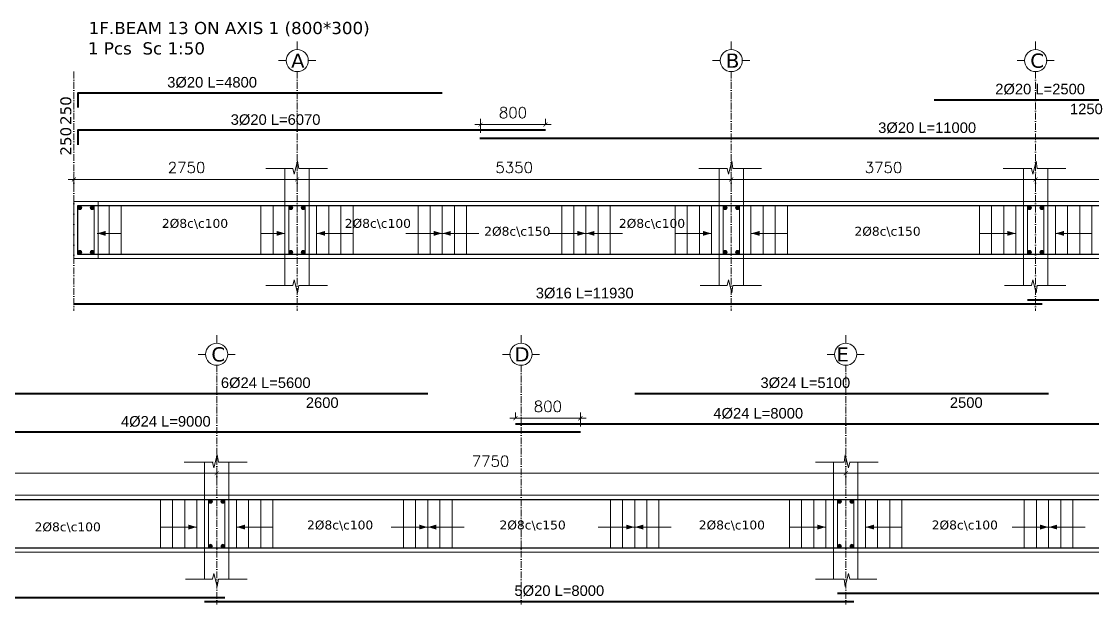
# Model space of a CAD drawing. Header units: inches. Extents: x -17020 to 43805, y -10194 to 123061.
# Drawn here: x 16658 to 17978, y 112812 to 113533 of the extents above; entities that cross this region are included whole.
import ezdxf

# ---------------------------------------------------------------- set-up
doc = ezdxf.new("R2010")
doc.units = ezdxf.units.IN
doc.header["$LTSCALE"] = 0.7
doc.header["$MEASUREMENT"] = 0
doc.linetypes.add('ACAD_ISO10W100', pattern=[18, 12, -3, 0, -3])
doc.layers.get('0').update_dxf_attribs({"lineweight": 13})
doc.layers.get('Defpoints').update_dxf_attribs({"lineweight": 5})
for name, color, linetype, lineweight in [('axis', 254, 'ACAD_ISO10W100', 9), ('BEAM FRAME', 5, 'Continuous', 18), ('COLUMN', 4, 'Continuous', 20), ('elevline', 30, 'Continuous', 20), ('FRAME 070', 5, 'Continuous', 60), ('hatch', 9, 'Continuous', 9), ('renforcment', 141, 'Continuous', 40), ('tex', 3, 'Continuous', 25), ('TEXT', 3, 'Continuous', 25), ('top rein. extension', 50, 'Continuous', 20), ('top renforcment', 7, 'Continuous', 40)]:
    doc.layers.add(name, color=color, linetype=linetype, lineweight=lineweight)
doc.styles.add('100', font='romans.shx', dxfattribs={"height": 13.5})
doc.styles.add('romanc', font='verdana.ttf', dxfattribs={"height": 250})
doc.styles.get("Standard").update_dxf_attribs({"font": 'arial.ttf', "height": 13})
doc.dimstyles.new('100', dxfattribs={"dimtxt": 13.5, "dimasz": 5, "dimexe": 7, "dimexo": 7, "dimgap": 8, "dimtad": 1, "dimdec": 0, "dimlfac": 10, "dimzin": 4, "dimdsep": 46, "dimtxsty": '100', "dimblk": 'ARCHTICK', "dimcen": 0.09, "dimdle": 7, "dimclrd": 1, "dimclre": 8, "dimclrt": 2, "dimadec": 0, "dimazin": 1, "dimtfac": 1, "dimtdec": 0, "dimtix": 1, "dimtofl": 0, "dimtmove": 0, "dimatfit": 3, "dimldrblk": 'ARCHTICK', "dimfxl": 0.18, "dimtolj": 1, "dimtzin": 0, "dimlwd": -1, "dimlwe": -1, "dimarcsym": 0})
doc.dimstyles.get("Standard").update_dxf_attribs({"dimtxt": 13, "dimasz": 5, "dimexe": 0.18, "dimexo": 0.0625, "dimgap": 6, "dimtad": 1, "dimdec": 0, "dimlfac": 10, "dimzin": 0, "dimdsep": 46, "dimtxsty": 'Standard', "dimblk": 'ARCHTICK', "dimcen": 0.09, "dimse1": 1, "dimse2": 1, "dimclrd": 1, "dimclre": 7, "dimclrt": 3, "dimadec": 0, "dimazin": 0, "dimtfac": 1, "dimtdec": 0, "dimtix": 1, "dimtofl": 0, "dimtmove": 0, "dimatfit": 3, "dimldrblk": 'ARCHTICK', "dimfxl": 1, "dimtolj": 1, "dimtzin": 0, "dimarcsym": 0})

# ---------------------------------------------------------------- blocks, each defined once
blk = doc.blocks.new('*D616')
at = {"layer": 'Defpoints', "color": 0, "transparency": 16777216}
for p in [(17222.8, 113389, -167.8), (18322.8, 113389, -0.5), (18322.8, 113389)]:
    blk.add_point(p, dxfattribs=at)
at = {"layer": 'TEXT', "color": 3, "transparency": 16777216, "insert": (17774.1, 113402), "char_height": 13, "attachment_point": 5}
blk.add_mtext('\\A1;3%%C20 L=11000', dxfattribs=at)
blk = doc.blocks.new('_ArchTick')
at = {"color": 0, "linetype": 'ByBlock', "lineweight": 0, "const_width": 0.15}
blk.add_lwpolyline([(-0.5, -0.5), (0.5, 0.5)], dxfattribs=at)
blk = doc.blocks.new('*D617')
at = {"color": 8, "transparency": 16777216}
for p, q in [((16997.8, 113332.5), (16997.8, 113345.5)), ((17532.8, 113332.1), (17532.8, 113345.5))]:
    blk.add_line(p, q, dxfattribs=at)
at = {"color": 1, "transparency": 16777216}
blk.add_line((17539.8, 113338.5), (16990.8, 113338.5), dxfattribs=at)
at = {"layer": 'Defpoints', "color": 0, "transparency": 16777216}
for p in [(16997.8, 113338.5), (16997.8, 113325.5), (17532.8, 113325.1)]:
    blk.add_point(p, dxfattribs=at)
at = {"color": 1, "transparency": 16777216, "xscale": 5, "yscale": 5, "zscale": 5, "rotation": 180}
blk.add_blockref('_ArchTick', (16997.8, 113338.5), dxfattribs=at)
at = {"color": 1, "transparency": 16777216, "xscale": 5, "yscale": 5, "zscale": 5}
blk.add_blockref('_ArchTick', (17532.8, 113338.5), dxfattribs=at)
at = {"color": 2, "transparency": 16777216, "insert": (17265.3, 113353.2), "char_height": 13.5, "attachment_point": 5, "style": '100'}
blk.add_mtext('\\A1;5350', dxfattribs=at)
blk = doc.blocks.new('*D618')
at = {"layer": 'Defpoints', "color": 0, "transparency": 16777216}
for p in [(16696.8, 113399, -218.5), (17303.8, 113399, -157.8), (17303.8, 113399)]:
    blk.add_point(p, dxfattribs=at)
at = {"layer": 'TEXT', "color": 3, "transparency": 16777216, "insert": (16971.3, 113412), "char_height": 13, "attachment_point": 5}
blk.add_mtext('\\A1;3%%C20 L=6070', dxfattribs=at)
blk = doc.blocks.new('*D697')
at = {"color": 8, "transparency": 16777216}
for p, q in [((17223.8, 113396), (17223.8, 113413)), ((17303.8, 113406), (17303.8, 113413))]:
    blk.add_line(p, q, dxfattribs=at)
at = {"color": 1, "transparency": 16777216}
blk.add_line((17216.8, 113406), (17310.8, 113406), dxfattribs=at)
at = {"layer": 'Defpoints', "color": 0, "transparency": 16777216}
for p in [(17303.8, 113406), (17303.8, 113399), (17223.8, 113389)]:
    blk.add_point(p, dxfattribs=at)
at = {"color": 1, "transparency": 16777216, "xscale": 5, "yscale": 5, "zscale": 5, "rotation": 180}
blk.add_blockref('_ArchTick', (17223.8, 113406), dxfattribs=at)
at = {"color": 1, "transparency": 16777216, "xscale": 5, "yscale": 5, "zscale": 5}
blk.add_blockref('_ArchTick', (17303.8, 113406), dxfattribs=at)
at = {"color": 2, "transparency": 16777216, "insert": (17263.8, 113420.8), "char_height": 13.5, "attachment_point": 5, "style": '100'}
blk.add_mtext('\\A1;800', dxfattribs=at)
blk = doc.blocks.new('*D619')
at = {"color": 8, "transparency": 16777216}
for p, q in [((17907.8, 113331.9), (17907.8, 113345.5)), ((18282.8, 113329.6), (18282.8, 113345.5))]:
    blk.add_line(p, q, dxfattribs=at)
at = {"color": 1, "transparency": 16777216}
blk.add_line((17900.8, 113338.5), (18289.8, 113338.5), dxfattribs=at)
at = {"layer": 'Defpoints', "color": 0, "transparency": 16777216}
for p in [(18282.8, 113338.5), (17907.8, 113324.9), (18282.8, 113322.6)]:
    blk.add_point(p, dxfattribs=at)
at = {"color": 1, "transparency": 16777216, "xscale": 5, "yscale": 5, "zscale": 5, "rotation": 180}
blk.add_blockref('_ArchTick', (17907.8, 113338.5), dxfattribs=at)
at = {"color": 1, "transparency": 16777216, "xscale": 5, "yscale": 5, "zscale": 5}
blk.add_blockref('_ArchTick', (18282.8, 113338.5), dxfattribs=at)
at = {"color": 2, "transparency": 16777216, "insert": (18095.3, 113353.2), "char_height": 13.5, "attachment_point": 5, "style": '100'}
blk.add_mtext('\\A1;3750', dxfattribs=at)
blk = doc.blocks.new('*D621')
at = {"layer": 'Defpoints', "color": 0, "transparency": 16777216}
for p in [(17897.8, 113190.3, -37100.9), (17897.8, 113190.3), (18292.8, 113190.3, -13652.7)]:
    blk.add_point(p, dxfattribs=at)
at = {"layer": 'TEXT', "color": 3, "transparency": 16777216, "insert": (18090.5, 113203.3), "char_height": 13, "attachment_point": 5}
blk.add_mtext('\\A1;3%%C16 L=3950', dxfattribs=at)
blk = doc.blocks.new('*D622')
at = {"color": 8, "transparency": 16777216}
for p, q in [((16722.8, 113332.1), (16722.8, 113345.5)), ((16997.8, 113332.4), (16997.8, 113345.5))]:
    blk.add_line(p, q, dxfattribs=at)
at = {"color": 1, "transparency": 16777216}
blk.add_line((16715.8, 113338.5), (17004.8, 113338.5), dxfattribs=at)
at = {"layer": 'Defpoints', "color": 0, "transparency": 16777216}
for p in [(16997.8, 113338.5), (16722.8, 113325.1), (16997.8, 113325.4)]:
    blk.add_point(p, dxfattribs=at)
at = {"color": 1, "transparency": 16777216, "xscale": 5, "yscale": 5, "zscale": 5, "rotation": 180}
blk.add_blockref('_ArchTick', (16722.8, 113338.5), dxfattribs=at)
at = {"color": 1, "transparency": 16777216, "xscale": 5, "yscale": 5, "zscale": 5}
blk.add_blockref('_ArchTick', (16997.8, 113338.5), dxfattribs=at)
at = {"color": 2, "transparency": 16777216, "insert": (16861.6, 113353.2), "char_height": 13.5, "attachment_point": 5, "style": '100'}
blk.add_mtext('\\A1;2750', dxfattribs=at)
blk = doc.blocks.new('*D623')
at = {"layer": 'Defpoints', "color": 0, "transparency": 16777216}
for p in [(16722.8, 113185.2, -37100.9), (16722.8, 113185.2), (17915.8, 113185.2, -13652.7)]:
    blk.add_point(p, dxfattribs=at)
at = {"layer": 'TEXT', "color": 3, "transparency": 16777216, "insert": (17352.2, 113198.2), "char_height": 13, "attachment_point": 5}
blk.add_mtext('\\A1;3%%C16 L=11930', dxfattribs=at)
blk = doc.blocks.new('*D624')
at = {"color": 8, "transparency": 16777216}
for p, q in [((17532.8, 113332.1), (17532.8, 113345.5)), ((17907.8, 113330.9), (17907.8, 113345.5))]:
    blk.add_line(p, q, dxfattribs=at)
at = {"color": 1, "transparency": 16777216}
blk.add_line((17525.8, 113338.5), (17914.8, 113338.5), dxfattribs=at)
at = {"layer": 'Defpoints', "color": 0, "transparency": 16777216}
for p in [(17907.8, 113338.5), (17532.8, 113325.1), (17907.8, 113323.9)]:
    blk.add_point(p, dxfattribs=at)
at = {"color": 1, "transparency": 16777216, "xscale": 5, "yscale": 5, "zscale": 5, "rotation": 180}
blk.add_blockref('_ArchTick', (17532.8, 113338.5), dxfattribs=at)
at = {"color": 1, "transparency": 16777216, "xscale": 5, "yscale": 5, "zscale": 5}
blk.add_blockref('_ArchTick', (17907.8, 113338.5), dxfattribs=at)
at = {"color": 2, "transparency": 16777216, "insert": (17720.3, 113353.2), "char_height": 13.5, "attachment_point": 5, "style": '100'}
blk.add_mtext('\\A1;3750', dxfattribs=at)
blk = doc.blocks.new('*D634')
at = {"layer": 'Defpoints', "color": 0, "transparency": 16777216}
for p in [(16696.8, 113445, -218.5), (17176.8, 113445, -157.8), (17176.8, 113445)]:
    blk.add_point(p, dxfattribs=at)
at = {"layer": 'TEXT', "color": 3, "transparency": 16777216, "insert": (16893.1, 113458), "char_height": 13, "attachment_point": 5}
blk.add_mtext('\\A1;3%%C20 L=4800', dxfattribs=at)
blk = doc.blocks.new('*D635')
at = {"layer": 'Defpoints', "color": 0, "transparency": 16777216}
for p in [(17782.8, 113436.6, -203.1), (17782.8, 113436.6), (18032.8, 113436.6, -189.9)]:
    blk.add_point(p, dxfattribs=at)
at = {"layer": 'TEXT', "color": 3, "transparency": 16777216, "insert": (17913.3, 113449.6), "char_height": 13, "attachment_point": 5}
blk.add_mtext('\\A1;2%%C20 L=2500', dxfattribs=at)
blk = doc.blocks.new('*D636')
at = {"layer": 'Defpoints', "color": 0, "transparency": 16777216}
for p in [(17907.8, 113435), (18032.8, 113435), (18032.8, 113412.6)]:
    blk.add_point(p, dxfattribs=at)
at = {"layer": 'TEXT', "color": 3, "transparency": 16777216, "insert": (17970.3, 113425.3), "char_height": 13, "attachment_point": 5}
blk.add_mtext('\\A1;1250', dxfattribs=at)
blk = doc.blocks.new('*D654')
at = {"layer": 'Defpoints', "color": 0, "transparency": 16777216}
for p in [(16446.8, 113027.1, -167.8), (17346.8, 113027.1, -221.1), (17346.8, 113027.1)]:
    blk.add_point(p, dxfattribs=at)
at = {"layer": 'TEXT', "color": 3, "transparency": 16777216, "insert": (16836.1, 113040.1), "char_height": 13, "attachment_point": 5}
blk.add_mtext('\\A1;4%%C24 L=9000', dxfattribs=at)
blk = doc.blocks.new('*D655')
at = {"color": 1, "transparency": 16777216}
blk.add_line((16905.8, 112976.5), (15981.8, 112976.5), dxfattribs=at)
at = {"color": 8, "transparency": 16777216}
for p, q in [((15988.8, 112970.5), (15988.8, 112983.5)), ((16898.8, 112969.9), (16898.8, 112983.5))]:
    blk.add_line(p, q, dxfattribs=at)
at = {"layer": 'Defpoints', "color": 0, "transparency": 16777216}
for p in [(15988.8, 112976.5), (15988.8, 112963.5), (16898.8, 112962.9)]:
    blk.add_point(p, dxfattribs=at)
at = {"color": 1, "transparency": 16777216, "xscale": 5, "yscale": 5, "zscale": 5, "rotation": 180}
blk.add_blockref('_ArchTick', (15988.8, 112976.5), dxfattribs=at)
at = {"color": 1, "transparency": 16777216, "xscale": 5, "yscale": 5, "zscale": 5}
blk.add_blockref('_ArchTick', (16898.8, 112976.5), dxfattribs=at)
at = {"color": 2, "transparency": 16777216, "insert": (16443.8, 112991.3), "char_height": 13.5, "attachment_point": 5, "style": '100'}
blk.add_mtext('\\A1;9100', dxfattribs=at)
blk = doc.blocks.new('*D657')
at = {"color": 1, "transparency": 16777216}
blk.add_line((16891.8, 112976.5), (17680.8, 112976.5), dxfattribs=at)
at = {"color": 8, "transparency": 16777216}
for p, q in [((16898.8, 112969.9), (16898.8, 112983.5)), ((17673.8, 112966.8), (17673.8, 112983.5))]:
    blk.add_line(p, q, dxfattribs=at)
at = {"layer": 'Defpoints', "color": 0, "transparency": 16777216}
for p in [(17673.8, 112976.5), (16898.8, 112962.9), (17673.8, 112959.8)]:
    blk.add_point(p, dxfattribs=at)
at = {"color": 1, "transparency": 16777216, "xscale": 5, "yscale": 5, "zscale": 5, "rotation": 180}
blk.add_blockref('_ArchTick', (16898.8, 112976.5), dxfattribs=at)
at = {"color": 1, "transparency": 16777216, "xscale": 5, "yscale": 5, "zscale": 5}
blk.add_blockref('_ArchTick', (17673.8, 112976.5), dxfattribs=at)
at = {"color": 2, "transparency": 16777216, "insert": (17236.1, 112991.3), "char_height": 13.5, "attachment_point": 5, "style": '100'}
blk.add_mtext('\\A1;7750', dxfattribs=at)
blk = doc.blocks.new('*D658')
at = {"layer": 'Defpoints', "color": 0, "transparency": 16777216}
for p in [(16883.8, 112818.5, -37100.9), (16883.8, 112818.5), (17683.8, 112818.5, -13870.6)]:
    blk.add_point(p, dxfattribs=at)
at = {"layer": 'TEXT', "color": 3, "transparency": 16777216, "insert": (17320.9, 112831.5), "char_height": 13, "attachment_point": 5}
blk.add_mtext('\\A1;5%%C20 L=8000', dxfattribs=at)
blk = doc.blocks.new('*D660')
at = {"layer": 'Defpoints', "color": 0, "transparency": 16777216}
for p in [(15778.8, 112823.2, -37100.9), (15778.8, 112823.2), (16908.8, 112823.2, -13652.7)]:
    blk.add_point(p, dxfattribs=at)
at = {"layer": 'TEXT', "color": 3, "transparency": 16777216, "insert": (16410.2, 112836.2), "char_height": 13, "attachment_point": 5}
blk.add_mtext('\\A1;8%%C20 L=11300', dxfattribs=at)
blk = doc.blocks.new('*D661')
at = {"layer": 'Defpoints', "color": 0, "transparency": 16777216}
for p in [(17266.8, 113037.1, -19.2), (17266.8, 113037.1), (18066.8, 113037.1, -167.8)]:
    blk.add_point(p, dxfattribs=at)
at = {"layer": 'TEXT', "color": 3, "transparency": 16777216, "insert": (17566, 113050.1), "char_height": 13, "attachment_point": 5}
blk.add_mtext('\\A1;4%%C24 L=8000', dxfattribs=at)
blk = doc.blocks.new('*D664')
at = {"color": 1, "transparency": 16777216}
blk.add_line((18430.8, 112976.5), (17666.8, 112976.5), dxfattribs=at)
at = {"color": 8, "transparency": 16777216}
for p, q in [((17673.8, 112967.6), (17673.8, 112983.5)), ((18423.8, 112972.2), (18423.8, 112983.5))]:
    blk.add_line(p, q, dxfattribs=at)
at = {"layer": 'Defpoints', "color": 0, "transparency": 16777216}
for p in [(17673.8, 112976.5), (17673.8, 112960.6), (18423.8, 112965.2)]:
    blk.add_point(p, dxfattribs=at)
at = {"color": 1, "transparency": 16777216, "xscale": 5, "yscale": 5, "zscale": 5, "rotation": 180}
blk.add_blockref('_ArchTick', (17673.8, 112976.5), dxfattribs=at)
at = {"color": 1, "transparency": 16777216, "xscale": 5, "yscale": 5, "zscale": 5}
blk.add_blockref('_ArchTick', (18423.8, 112976.5), dxfattribs=at)
at = {"color": 2, "transparency": 16777216, "insert": (18048.8, 112991.3), "char_height": 13.5, "attachment_point": 5, "style": '100'}
blk.add_mtext('\\A1;7500', dxfattribs=at)
blk = doc.blocks.new('*D665')
at = {"layer": 'Defpoints', "color": 0, "transparency": 16777216}
for p in [(17663.8, 112828.3, -13652.7), (18708.8, 112828.3, -37100.9), (18708.8, 112828.3)]:
    blk.add_point(p, dxfattribs=at)
at = {"layer": 'TEXT', "color": 3, "transparency": 16777216, "insert": (18124.3, 112841.3), "char_height": 13, "attachment_point": 5}
blk.add_mtext('\\A1;6%%C20 L=10450', dxfattribs=at)
blk = doc.blocks.new('*D667')
at = {"layer": 'Defpoints', "color": 0, "transparency": 16777216}
for p in [(16598.8, 113074.7, -203.1), (16598.8, 113074.7), (17158.8, 113074.7, -189.9)]:
    blk.add_point(p, dxfattribs=at)
at = {"layer": 'TEXT', "color": 3, "transparency": 16777216, "insert": (16959.2, 113087.7), "char_height": 13, "attachment_point": 5}
blk.add_mtext('\\A1;6%%C24 L=5600', dxfattribs=at)
blk = doc.blocks.new('*D668')
at = {"layer": 'Defpoints', "color": 0, "transparency": 16777216}
for p in [(16898.8, 113073.1), (17158.8, 113073.1), (17158.8, 113050.7)]:
    blk.add_point(p, dxfattribs=at)
at = {"layer": 'TEXT', "color": 3, "transparency": 16777216, "insert": (17028.8, 113063.3), "char_height": 13, "attachment_point": 5}
blk.add_mtext('\\A1;2600', dxfattribs=at)
blk = doc.blocks.new('*D670')
at = {"layer": 'Defpoints', "color": 0, "transparency": 16777216}
for p in [(17413.8, 113074.7, -203.1), (17413.8, 113074.7), (17923.8, 113074.7, -189.9)]:
    blk.add_point(p, dxfattribs=at)
at = {"layer": 'TEXT', "color": 3, "transparency": 16777216, "insert": (17624, 113087.7), "char_height": 13, "attachment_point": 5}
blk.add_mtext('\\A1;3%%C24 L=5100', dxfattribs=at)
blk = doc.blocks.new('*D671')
at = {"layer": 'Defpoints', "color": 0, "transparency": 16777216}
for p in [(17673.8, 113073.1), (17923.8, 113073.1), (17923.8, 113050.7)]:
    blk.add_point(p, dxfattribs=at)
at = {"layer": 'TEXT', "color": 3, "transparency": 16777216, "insert": (17822.3, 113063.4), "char_height": 13, "attachment_point": 5}
blk.add_mtext('\\A1;2500', dxfattribs=at)
blk = doc.blocks.new('*D672')
at = {"color": 1, "transparency": 16777216}
blk.add_line((17353.8, 113044.1), (17259.8, 113044.1), dxfattribs=at)
at = {"color": 8, "transparency": 16777216}
for p, q in [((17266.8, 113044.1), (17266.8, 113051.1)), ((17346.8, 113034.1), (17346.8, 113051.1))]:
    blk.add_line(p, q, dxfattribs=at)
at = {"layer": 'Defpoints', "color": 0, "transparency": 16777216}
for p in [(17266.8, 113044.1), (17266.8, 113037.1), (17346.8, 113027.1)]:
    blk.add_point(p, dxfattribs=at)
at = {"color": 1, "transparency": 16777216, "xscale": 5, "yscale": 5, "zscale": 5, "rotation": 180}
blk.add_blockref('_ArchTick', (17266.8, 113044.1), dxfattribs=at)
at = {"color": 1, "transparency": 16777216, "xscale": 5, "yscale": 5, "zscale": 5}
blk.add_blockref('_ArchTick', (17346.8, 113044.1), dxfattribs=at)
at = {"color": 2, "transparency": 16777216, "insert": (17306.8, 113058.8), "char_height": 13.5, "attachment_point": 5, "style": '100'}
blk.add_mtext('\\A1;800', dxfattribs=at)

msp = doc.modelspace()

# ---------------------------------------------------------------- hatches: boundary and pattern name
at = {"layer": 'elevline'}
for points in [[(16732.52, 113303.79, 1), (16727.76, 113303.79, 1)], [(16743.01, 113303.79, -1), (16747.76, 113303.79, -1)], [(16992.52, 113303.79, 1), (16987.76, 113303.79, 1)], [(17003, 113303.79, -1), (17007.76, 113303.79, -1)], [(17527.52, 113303.79, 1), (17522.76, 113303.79, 1)], [(17538, 113303.79, -1), (17542.76, 113303.79, -1)], [(17902.52, 113303.79, 1), (17897.76, 113303.79, 1)], [(17913, 113303.79, -1), (17917.76, 113303.79, -1)], [(16732.52, 113248.54, -1), (16727.76, 113248.54, -1)], [(16743.01, 113248.54, 1), (16747.76, 113248.54, 1)], [(16992.52, 113248.54, -1), (16987.76, 113248.54, -1)], [(17003, 113248.54, 1), (17007.76, 113248.54, 1)], [(17527.52, 113248.54, -1), (17522.76, 113248.54, -1)], [(17538, 113248.54, 1), (17542.76, 113248.54, 1)], [(17902.52, 113248.54, -1), (17897.76, 113248.54, -1)], [(17913, 113248.54, 1), (17917.76, 113248.54, 1)], [(16893.52, 112941.85, 1), (16888.76, 112941.85, 1)], [(16904, 112941.85, -1), (16908.76, 112941.85, -1)], [(17668.52, 112941.85, 1), (17663.76, 112941.85, 1)], [(17679, 112941.85, -1), (17683.76, 112941.85, -1)], [(16893.52, 112886.6, -1), (16888.76, 112886.6, -1)], [(16904, 112886.6, 1), (16908.76, 112886.6, 1)], [(17668.52, 112886.6, -1), (17663.76, 112886.6, -1)], [(17679, 112886.6, 1), (17683.76, 112886.6, 1)]]:
    msp.add_hatch(color=256, dxfattribs=at).paths.add_polyline_path(points)

# ---------------------------------------------------------------- linework, layer by layer
at = {"layer": 'axis'}
for p, q in [((16722.76, 113471.36), (16722.76, 113176.43)), ((16997.76, 113471.36), (16997.76, 113176.43)), ((17532.76, 113471.36), (17532.76, 113176.43)), ((17907.76, 113471.36), (17907.76, 113176.43)), ((16898.76, 113109.42), (16898.76, 112814.49)), ((17273.76, 113109.42), (17273.76, 112814.49)), ((17273.76, 113109.42), (17273.76, 112814.49)), ((17673.76, 113109.42), (17673.76, 112814.49)), ((17673.76, 113109.42), (17673.76, 112814.49))]:
    msp.add_line(p, q, dxfattribs=at)
at = {"layer": 'BEAM FRAME', "elevation": 217.91}
for points in [[(18297.76, 113241.17), (16722.76, 113241.17), (16722.76, 113311.17), (18297.76, 113311.17)], [(18713.76, 112879.22), (15778.76, 112879.22), (15778.76, 112949.22), (18713.76, 112949.22)]]:
    msp.add_lwpolyline(points, close=True, dxfattribs=at)
at = {"layer": 'COLUMN', "lineweight": 20}
for p, q in [((16982.76, 113352.09, 217.91), (16982.76, 113311.17, 217.91)), ((17012.76, 113352.09, 217.91), (17012.76, 113311.17, 217.91)), ((17517.76, 113352.09, 217.91), (17517.76, 113311.17, 217.91)), ((17547.76, 113352.09, 217.91), (17547.76, 113311.17, 217.91)), ((17892.76, 113352.09, 217.91), (17892.76, 113311.17, 217.91)), ((17922.76, 113352.09, 217.91), (17922.76, 113311.17, 217.91)), ((16982.76, 113207.74, 217.91), (16982.76, 113241.17, 217.91)), ((17012.76, 113207.74, 217.91), (17012.76, 113241.17, 217.91)), ((17517.76, 113207.74, 217.91), (17517.76, 113241.17, 217.91)), ((17547.76, 113207.74, 217.91), (17547.76, 113241.17, 217.91)), ((17892.76, 113207.74, 217.91), (17892.76, 113241.17, 217.91)), ((17922.76, 113207.74, 217.91), (17922.76, 113241.17, 217.91)), ((16883.76, 112990.15, 217.91), (16883.76, 112949.22, 217.91)), ((16913.76, 112990.15, 217.91), (16913.76, 112949.22, 217.91)), ((17658.76, 112990.15, 217.91), (17658.76, 112949.22, 217.91)), ((17688.76, 112990.15, 217.91), (17688.76, 112949.22, 217.91)), ((16883.76, 112845.8, 217.91), (16883.76, 112879.22, 217.91)), ((16913.76, 112845.8, 217.91), (16913.76, 112879.22, 217.91)), ((17658.76, 112845.8, 217.91), (17658.76, 112879.22, 217.91)), ((17688.76, 112845.8, 217.91), (17688.76, 112879.22, 217.91))]:
    msp.add_line(p, q, dxfattribs=at)
at = {"layer": 'elevline'}
for p, q in [((16747.8, 113246.17), (16747.8, 113306.17)), ((16766.26, 113246.17), (16766.26, 113306.17)), ((16781.26, 113246.17), (16781.26, 113306.17)), ((16953.27, 113246.17), (16953.27, 113306.17)), ((16968.27, 113246.17), (16968.27, 113306.17)), ((17007.8, 113246.17), (17007.8, 113306.17)), ((17021.87, 113246.17), (17021.87, 113306.17)), ((17036.83, 113246.17), (17036.83, 113306.17)), ((17051.83, 113246.17), (17051.83, 113306.17)), ((17066.83, 113246.17), (17066.83, 113306.17)), ((17146.8, 113246.17), (17146.8, 113306.17)), ((17161.8, 113246.17), (17161.8, 113306.17)), ((17176.76, 113246.17), (17176.76, 113306.17)), ((17191.72, 113246.17), (17191.72, 113306.17)), ((17206.72, 113246.17), (17206.72, 113306.17)), ((17323.8, 113246.17), (17323.8, 113306.17)), ((17338.8, 113246.17), (17338.8, 113306.17)), ((17353.76, 113246.17), (17353.76, 113306.17)), ((17368.72, 113246.17), (17368.72, 113306.17)), ((17383.72, 113246.17), (17383.72, 113306.17)), ((17463.49, 113246.17), (17463.49, 113306.17)), ((17478.49, 113246.17), (17478.49, 113306.17)), ((17493.49, 113246.17), (17493.49, 113306.17)), ((17508.45, 113246.17), (17508.45, 113306.17)), ((17557.07, 113246.17), (17557.07, 113306.17)), ((17572.03, 113246.17), (17572.03, 113306.17)), ((17587.03, 113246.17), (17587.03, 113306.17)), ((17602.03, 113246.17), (17602.03, 113306.17)), ((17838.49, 113246.17), (17838.49, 113306.17)), ((17853.49, 113246.17), (17853.49, 113306.17)), ((17868.49, 113246.17), (17868.49, 113306.17)), ((17883.45, 113246.17), (17883.45, 113306.17)), ((17932.07, 113246.17), (17932.07, 113306.17)), ((17947.03, 113246.17), (17947.03, 113306.17)), ((17962.03, 113246.17), (17962.03, 113306.17)), ((17977.03, 113246.17), (17977.03, 113306.17)), ((16829.49, 112884.22), (16829.49, 112944.22)), ((16844.49, 112884.22), (16844.49, 112944.22)), ((16859.49, 112884.22), (16859.49, 112944.22)), ((16874.45, 112884.22), (16874.45, 112944.22)), ((16923.07, 112884.22), (16923.07, 112944.22)), ((16938.03, 112884.22), (16938.03, 112944.22)), ((16953.03, 112884.22), (16953.03, 112944.22)), ((16968.03, 112884.22), (16968.03, 112944.22)), ((17128.8, 112884.22), (17128.8, 112944.22)), ((17143.8, 112884.22), (17143.8, 112944.22)), ((17158.76, 112884.22), (17158.76, 112944.22)), ((17173.72, 112884.22), (17173.72, 112944.22)), ((17188.72, 112884.22), (17188.72, 112944.22)), ((17383.8, 112884.22), (17383.8, 112944.22)), ((17398.8, 112884.22), (17398.8, 112944.22)), ((17413.76, 112884.22), (17413.76, 112944.22)), ((17428.72, 112884.22), (17428.72, 112944.22)), ((17443.72, 112884.22), (17443.72, 112944.22)), ((17604.49, 112884.22), (17604.49, 112944.22)), ((17619.49, 112884.22), (17619.49, 112944.22)), ((17634.49, 112884.22), (17634.49, 112944.22)), ((17649.45, 112884.22), (17649.45, 112944.22)), ((17698.07, 112884.22), (17698.07, 112944.22)), ((17713.03, 112884.22), (17713.03, 112944.22)), ((17728.03, 112884.22), (17728.03, 112944.22)), ((17743.03, 112884.22), (17743.03, 112944.22)), ((17893.8, 112884.22), (17893.8, 112944.22)), ((17908.8, 112884.22), (17908.8, 112944.22)), ((17923.76, 112884.22), (17923.76, 112944.22)), ((17938.72, 112884.22), (17938.72, 112944.22)), ((17953.72, 112884.22), (17953.72, 112944.22))]:
    msp.add_line(p, q, dxfattribs=at)
for centre in [(16730.14, 113303.79), (16745.39, 113303.79), (16990.14, 113303.79), (17005.38, 113303.79), (17525.14, 113303.79), (17540.38, 113303.79), (17900.14, 113303.79), (17915.38, 113303.79), (16730.14, 113248.54), (16745.39, 113248.54), (16990.14, 113248.54), (17005.38, 113248.54), (17525.14, 113248.54), (17540.38, 113248.54), (17900.14, 113248.54), (17915.38, 113248.54), (16891.14, 112941.85), (16906.38, 112941.85), (17666.14, 112941.85), (17681.38, 112941.85), (16891.14, 112886.6), (16906.38, 112886.6), (17666.14, 112886.6), (17681.38, 112886.6)]:
    msp.add_circle(centre, 2.38, dxfattribs=at)
at = {"layer": 'FRAME 070', "lineweight": 20}
for p, q in [((16998.44, 113361.09, 217.91), (16994.26, 113345.02, 217.91)), ((16999.8, 113352.09, 217.91), (16998.44, 113361.09, 217.91)), ((17533.44, 113361.09, 217.91), (17529.26, 113345.02, 217.91)), ((17534.8, 113352.09, 217.91), (17533.44, 113361.09, 217.91)), ((17908.44, 113361.09, 217.91), (17904.26, 113345.02, 217.91)), ((17909.8, 113352.09, 217.91), (17908.44, 113361.09, 217.91)), ((16992.75, 113352.09, 217.91), (16959.37, 113352.09, 217.91)), ((16994.26, 113345.02, 217.91), (16992.75, 113352.09, 217.91)), ((17035.15, 113352.09, 217.91), (16999.8, 113352.09, 217.91)), ((17528.23, 113352.09, 217.91), (17492.88, 113352.09, 217.91)), ((17529.26, 113345.02, 217.91), (17527.75, 113352.09, 217.91)), ((17570.15, 113352.09, 217.91), (17534.8, 113352.09, 217.91)), ((17903.23, 113352.09, 217.91), (17867.88, 113352.09, 217.91)), ((17904.26, 113345.02, 217.91), (17902.75, 113352.09, 217.91)), ((17945.15, 113352.09, 217.91), (17909.8, 113352.09, 217.91)), ((16994.26, 113214.81, 217.91), (16992.75, 113207.74, 217.91)), ((16998.44, 113198.74, 217.91), (16994.26, 113214.81, 217.91)), ((17529.26, 113214.81, 217.91), (17527.75, 113207.74, 217.91)), ((17533.44, 113198.74, 217.91), (17529.26, 113214.81, 217.91)), ((17904.26, 113214.81, 217.91), (17902.75, 113207.74, 217.91)), ((17908.44, 113198.74, 217.91), (17904.26, 113214.81, 217.91)), ((16992.75, 113207.74, 217.91), (16959.37, 113207.74, 217.91)), ((16999.8, 113207.74, 217.91), (16998.44, 113198.74, 217.91)), ((17035.15, 113207.74, 217.91), (16999.8, 113207.74, 217.91)), ((17527.75, 113207.74, 217.91), (17494.37, 113207.74, 217.91)), ((17534.8, 113207.74, 217.91), (17533.44, 113198.74, 217.91)), ((17570.15, 113207.74, 217.91), (17534.8, 113207.74, 217.91)), ((17902.75, 113207.74, 217.91), (17869.37, 113207.74, 217.91)), ((17909.8, 113207.74, 217.91), (17908.44, 113198.74, 217.91)), ((17945.15, 113207.74, 217.91), (17909.8, 113207.74, 217.91)), ((16899.44, 112999.15, 217.91), (16895.26, 112983.08, 217.91)), ((16900.8, 112990.15, 217.91), (16899.44, 112999.15, 217.91)), ((17671.73, 112990.15, 217.91), (17673.08, 112999.15, 217.91)), ((17673.08, 112999.15, 217.91), (17677.26, 112983.08, 217.91)), ((16894.23, 112990.15, 217.91), (16858.88, 112990.15, 217.91)), ((16895.26, 112983.08, 217.91), (16893.75, 112990.15, 217.91)), ((16936.15, 112990.15, 217.91), (16900.8, 112990.15, 217.91)), ((17636.37, 112990.15, 217.91), (17671.73, 112990.15, 217.91)), ((17677.26, 112983.08, 217.91), (17678.77, 112990.15, 217.91)), ((17678.29, 112990.15, 217.91), (17713.65, 112990.15, 217.91)), ((16893.75, 112845.8, 217.91), (16860.37, 112845.8, 217.91)), ((16895.26, 112852.87, 217.91), (16893.75, 112845.8, 217.91)), ((16899.44, 112836.8, 217.91), (16895.26, 112852.87, 217.91)), ((16900.8, 112845.8, 217.91), (16899.44, 112836.8, 217.91)), ((16936.15, 112845.8, 217.91), (16900.8, 112845.8, 217.91)), ((17636.37, 112845.8, 217.91), (17671.73, 112845.8, 217.91)), ((17671.73, 112845.8, 217.91), (17673.08, 112836.8, 217.91)), ((17673.08, 112836.8, 217.91), (17677.26, 112852.87, 217.91)), ((17677.26, 112852.87, 217.91), (17678.77, 112845.8, 217.91)), ((17678.77, 112845.8, 217.91), (17712.16, 112845.8, 217.91))]:
    msp.add_line(p, q, dxfattribs=at)
at = {"layer": 'FRAME 070', "lineweight": 15}
for points in [[(16752.76, 113241.17), (16722.76, 113241.17), (16722.76, 113311.17), (16752.76, 113311.17)], [(17012.76, 113241.17), (16982.76, 113241.17), (16982.76, 113311.17), (17012.76, 113311.17)], [(17547.76, 113241.17), (17517.76, 113241.17), (17517.76, 113311.17), (17547.76, 113311.17)], [(17922.76, 113241.17), (17892.76, 113241.17), (17892.76, 113311.17), (17922.76, 113311.17)], [(16913.76, 112879.22), (16883.76, 112879.22), (16883.76, 112949.22), (16913.76, 112949.22)], [(17658.76, 112879.22), (17688.76, 112879.22), (17688.76, 112949.22), (17658.76, 112949.22)]]:
    msp.add_lwpolyline(points, close=True, dxfattribs=at)
at = {"layer": 'hatch'}
for p, q in [((16997.96, 113508.33), (16997.96, 113498.6)), ((17532.76, 113508.33), (17532.76, 113498.6)), ((17907.76, 113508.33), (17907.76, 113498.6)), ((16975.04, 113484.85), (16984.77, 113484.85)), ((17020.88, 113484.85), (17011.15, 113484.85)), ((17509.84, 113484.85), (17519.57, 113484.85)), ((17555.68, 113484.85), (17545.95, 113484.85)), ((17884.84, 113484.85), (17894.57, 113484.85)), ((17930.68, 113484.85), (17920.95, 113484.85)), ((16898.76, 113146.39), (16898.76, 113136.66)), ((17273.76, 113146.39), (17273.76, 113136.66)), ((17673.76, 113146.39), (17673.76, 113136.66)), ((16875.84, 113122.91), (16885.57, 113122.91)), ((16921.68, 113122.91), (16911.95, 113122.91)), ((17250.84, 113122.91), (17260.57, 113122.91)), ((17296.68, 113122.91), (17286.95, 113122.91)), ((17650.84, 113122.91), (17660.57, 113122.91)), ((17696.68, 113122.91), (17686.95, 113122.91))]:
    msp.add_line(p, q, dxfattribs=at)
for centre in [(16997.96, 113484.98), (17532.76, 113484.98), (17907.76, 113484.98), (16898.76, 113123.04), (17273.76, 113123.04), (17673.76, 113123.04)]:
    msp.add_circle(centre, 13.62, dxfattribs=at)
at = {"layer": 'renforcment', "lineweight": -2, "elevation": 217.91}
for points in [[(18292.76, 113246.17), (16727.76, 113246.17), (16727.76, 113306.17), (18292.76, 113306.17)], [(18708.76, 112884.22), (15783.76, 112884.22), (15783.76, 112944.22), (18708.76, 112944.22)]]:
    msp.add_lwpolyline(points, close=True, dxfattribs=at)
at = {"layer": 'top rein. extension'}
for p, q in [((16751.3, 113272), (16781.26, 113272)), ((16983.23, 113272), (16953.27, 113272)), ((17021.87, 113272), (17066.83, 113272)), ((17176.76, 113272), (17131.8, 113272)), ((17176.76, 113272), (17221.72, 113272)), ((17353.76, 113272), (17308.8, 113272)), ((17353.76, 113272), (17398.72, 113272)), ((17508.45, 113272), (17463.49, 113272)), ((17557.07, 113272), (17602.03, 113272)), ((17883.45, 113272), (17838.49, 113272)), ((17932.07, 113272), (17977.03, 113272)), ((16874.45, 112910.06), (16829.49, 112910.06)), ((16923.07, 112910.06), (16968.03, 112910.06)), ((17158.76, 112910.06), (17113.8, 112910.06)), ((17158.76, 112910.06), (17203.72, 112910.06)), ((17413.76, 112910.06), (17368.8, 112910.06)), ((17413.76, 112910.06), (17458.72, 112910.06)), ((17649.45, 112910.06), (17604.49, 112910.06)), ((17698.07, 112910.06), (17743.03, 112910.06)), ((17923.76, 112910.06), (17878.8, 112910.06)), ((17923.76, 112910.06), (17968.72, 112910.06))]:
    msp.add_line(p, q, dxfattribs=at)
for points in [[(16761.78, 113275), (16751.65, 113272), (16761.78, 113269)], [(16972.75, 113275), (16982.88, 113272), (16972.75, 113269)], [(17032.35, 113275), (17022.22, 113272), (17032.35, 113269)], [(17166.29, 113275), (17176.41, 113272), (17166.29, 113269)], [(17187.24, 113275), (17177.11, 113272), (17187.24, 113269)], [(17343.29, 113275), (17353.41, 113272), (17343.29, 113269)], [(17364.24, 113275), (17354.11, 113272), (17364.24, 113269)], [(17497.98, 113275), (17508.1, 113272), (17497.98, 113269)], [(17567.55, 113275), (17557.42, 113272), (17567.55, 113269)], [(17872.98, 113275), (17883.1, 113272), (17872.98, 113269)], [(17942.55, 113275), (17932.42, 113272), (17942.55, 113269)], [(16863.98, 112913.06), (16874.1, 112910.06), (16863.98, 112907.06)], [(16933.55, 112913.06), (16923.42, 112910.06), (16933.55, 112907.06)], [(17148.29, 112913.06), (17158.41, 112910.06), (17148.29, 112907.06)], [(17169.24, 112913.06), (17159.11, 112910.06), (17169.24, 112907.06)], [(17403.29, 112913.06), (17413.41, 112910.06), (17403.29, 112907.06)], [(17424.24, 112913.06), (17414.11, 112910.06), (17424.24, 112907.06)], [(17638.98, 112913.06), (17649.1, 112910.06), (17638.98, 112907.06)], [(17708.55, 112913.06), (17698.42, 112910.06), (17708.55, 112907.06)], [(17913.29, 112913.06), (17923.41, 112910.06), (17913.29, 112907.06)], [(17934.24, 112913.06), (17924.11, 112910.06), (17934.24, 112907.06)]]:
    msp.add_solid(points, dxfattribs=at)
at = {"layer": 'top renforcment'}
for p, q in [((16722.76, 113185.17), (17915.76, 113185.17)), ((17897.76, 113190.29), (18292.76, 113190.29)), ((18708.76, 112828.35), (17663.76, 112828.35)), ((15778.76, 112823.23), (16908.76, 112823.23)), ((16883.76, 112818.48), (17683.76, 112818.48, -217.91))]:
    msp.add_line(p, q, dxfattribs=at)
for points in [[(17176.76, 113444.96), (16727.76, 113444.96), (16727.76, 113427.07)], [(17782.76, 113436.6), (18032.76, 113436.6)], [(17303.79, 113399.04), (16727.76, 113399.04), (16727.76, 113381.15)], [(18292.76, 113368.77), (18292.76, 113389.04), (17222.79, 113389.04)], [(16598.76, 113074.66), (17158.76, 113074.66)], [(17413.76, 113074.66), (17923.76, 113074.66)], [(17346.81, 113027.1), (16446.79, 113027.1)], [(17266.81, 113037.1), (18066.83, 113037.1)]]:
    msp.add_lwpolyline(points, dxfattribs=at)
at = {"layer": 'top renforcment', "lineweight": 15}
for points in [[(16747.76, 113246.17), (16727.76, 113246.17), (16727.76, 113306.17), (16747.76, 113306.17)], [(17007.76, 113246.17), (16987.76, 113246.17), (16987.76, 113306.17), (17007.76, 113306.17)], [(17542.76, 113246.17), (17522.76, 113246.17), (17522.76, 113306.17), (17542.76, 113306.17)], [(17917.76, 113246.17), (17897.76, 113246.17), (17897.76, 113306.17), (17917.76, 113306.17)], [(16908.76, 112884.22), (16888.76, 112884.22), (16888.76, 112944.22), (16908.76, 112944.22)], [(17663.76, 112884.22), (17683.76, 112884.22), (17683.76, 112944.22), (17663.76, 112944.22)]]:
    msp.add_lwpolyline(points, close=True, dxfattribs=at)

# ---------------------------------------------------------------- texts
at = {"layer": 'tex', "style": 'romanc'}
for s, p in [('2%%C8c\\c100', (16831.26, 113278.82, -33436.19)), ('2%%C8c\\c100', (17056.55, 113278.82, -33436.19)), ('2%%C8c\\c100', (17394.33, 113278.82, -33436.19)), ('2%%C8c\\c150', (17228.35, 113269.1, -33436.19)), ('2%%C8c\\c150', (17684.54, 113269.1, -33436.19)), ('2%%C8c\\c100', (16674.42, 112904.84, -33436.19)), ('2%%C8c\\c100', (17010.07, 112907.15, -33436.19)), ('2%%C8c\\c150', (17247.23, 112907.15, -33436.19)), ('2%%C8c\\c100', (17492.72, 112907.15, -33436.19)), ('2%%C8c\\c100', (17779.73, 112907.15, -33436.19))]:
    msp.add_text(s, height=11, dxfattribs=at).set_placement(p)
at = {"layer": 'TEXT', "style": 'romanc'}
for s, height, p in [('1F.BEAM 13 ON AXIS 1 (800*300)', 15, (16741.09, 113517.59)), ('1 Pcs  Sc 1:50 ', 15, (16740.07, 113492.49)), ('A', 17.6, (16990.43, 113476.05)), ('B', 17.6, (17526.16, 113476.06)), ('C', 17.6, (17901.16, 113476.06)), ('C', 17.6, (16892.16, 113114.12)), ('D', 17.6, (17265.64, 113114.12)), ('E', 17.6, (17662.28, 113114.12))]:
    msp.add_text(s, height=height, dxfattribs=at).set_placement(p)
for p in [(16719.59, 113405.61, -73175.05), (16719.59, 113367.87, -73175.05)]:
    msp.add_text('250', height=13.5, rotation=90, dxfattribs=at).set_placement(p)

# ---------------------------------------------------------------- dimensions: what is measured, and where the dimension line sits
dim = msp.add_linear_dim(base=(17303.79, 113406.04), p1=(17223.79, 113389.04), p2=(17303.79, 113399.04), angle=180, dimstyle='100')
dim.commit()
dim.dimension.update_dxf_attribs({"geometry": '*D697', "text_midpoint": (17263.79, 113420.79)})
for base, p1, p2, picture, middle in [((16997.76, 113338.46), (16722.76, 113325.14), (16997.76, 113325.35), '*D622', (16861.56, 113338.46)), ((17907.76, 113338.46), (17532.76, 113325.12), (17907.76, 113323.89), '*D624', (17720.26, 113338.46)), ((18282.76, 113338.46), (17907.76, 113324.87), (18282.76, 113322.55), '*D619', (18095.26, 113338.46)), ((17673.76, 112976.52), (16898.76, 112962.93), (17673.76, 112959.81), '*D657', (17236.11, 112976.52))]:
    dim = msp.add_linear_dim(base=base, p1=p1, p2=p2, dimstyle='100')
    dim.commit()
    dim.dimension.update_dxf_attribs({"geometry": picture, "text_midpoint": middle, "dimtype": 160})
for base, p1, p2, picture, middle in [((16997.76, 113338.46), (17532.76, 113325.12), (16997.76, 113325.47), '*D617', (17265.26, 113338.46)), ((15988.76, 112976.52), (16898.76, 112962.93), (15988.76, 112963.53), '*D655', (16443.76, 112976.52)), ((17673.76, 112976.52), (18423.76, 112965.25), (17673.76, 112960.61), '*D664', (18048.76, 112976.52))]:
    dim = msp.add_linear_dim(base=base, p1=p1, p2=p2, angle=180, dimstyle='100')
    dim.commit()
    dim.dimension.update_dxf_attribs({"geometry": picture, "text_midpoint": middle, "dimtype": 160})
dim = msp.add_linear_dim(base=(17266.81, 113044.1), p1=(17346.81, 113027.1), p2=(17266.81, 113037.1), dimstyle='100')
dim.commit()
dim.dimension.update_dxf_attribs({"geometry": '*D672', "text_midpoint": (17306.81, 113058.85)})
at = {"layer": 'TEXT'}
for base, p1, p2, angle, text, picture, middle in [((17176.76, 113444.96), (16696.76, 113444.96, -218.54), (17176.76, 113444.96, -157.78), 0, '3%%C20 L=<>', '*D634', (16893.13, 113444.96)), ((17782.76, 113436.6), (18032.76, 113436.6, -189.88), (17782.76, 113436.6, -203.15), 180, '2%%C20 L=<>', '*D635', (17913.32, 113436.6)), ((17303.79, 113399.04), (16696.76, 113399.04, -218.54), (17303.79, 113399.04, -157.78), 0, '3%%C20 L=<>', '*D618', (16971.31, 113399.04)), ((18322.76, 113389.04), (17222.79, 113389.04, -167.76), (18322.76, 113389.04, -0.48), 0, '3%%C20 L=<>', '*D616', (17774.1, 113389.04)), ((16722.76, 113185.17, 12366.96), (17915.76, 113185.17, -1285.72), (16722.76, 113185.17, -24733.92), 180, '3%%C16 L=<>', '*D623', (17352.17, 113185.17, 12366.96)), ((17897.76, 113190.29, 12366.96), (18292.76, 113190.29, -1285.72), (17897.76, 113190.29, -24733.92), 180, '3%%C16 L=<>', '*D621', (18090.46, 113190.29, 12366.96)), ((16598.76, 113074.66), (17158.76, 113074.66, -189.88), (16598.76, 113074.66, -203.15), 180, '6%%C24 L=<>', '*D667', (16959.18, 113074.66)), ((17413.76, 113074.66), (17923.76, 113074.66, -189.88), (17413.76, 113074.66, -203.15), 180, '3%%C24 L=<>', '*D670', (17624.04, 113074.66)), ((17266.81, 113037.1), (18066.83, 113037.1, -167.76), (17266.81, 113037.1, -19.16), 180, '4%%C24 L=<>', '*D661', (17565.96, 113037.1)), ((17346.81, 113027.1), (16446.79, 113027.1, -167.76), (17346.81, 113027.1, -221.06), 0, '4%%C24 L=<>', '*D654', (16836.05, 113027.1)), ((15778.76, 112823.23, 12366.96), (16908.76, 112823.23, -1285.72), (15778.76, 112823.23, -24733.92), 180, '8%%C20 L=<>', '*D660', (16410.17, 112823.23, 12366.96)), ((18708.76, 112828.35, 12366.96), (17663.76, 112828.35, -1285.72), (18708.76, 112828.35, -24733.92), 0, '6%%C20 L=<>', '*D665', (18124.28, 112828.35, 12366.96)), ((16883.76, 112818.48, 12366.96), (17683.76, 112818.48, -1503.63), (16883.76, 112818.48, -24733.92), 180, '5%%C20 L=<>', '*D658', (17320.9, 112818.48, 12366.96))]:
    dim = msp.add_linear_dim(base=base, p1=p1, p2=p2, angle=angle, text=text, dimstyle='Standard', override={"dimsd1": 1, "dimsd2": 1, "dimfxl": 0.1, "dimfxlon": 1}, dxfattribs=at)
    dim.commit()
    dim.dimension.update_dxf_attribs({"geometry": picture, "text_midpoint": middle, "dimtype": 161})
for base, p1, p2, picture, middle in [((18032.76, 113412.64), (17907.76, 113435.03), (18032.76, 113435.03), '*D636', (17970.26, 113425.28)), ((17158.76, 113050.7), (16898.76, 113073.09), (17158.76, 113073.09), '*D668', (17028.76, 113063.34))]:
    dim = msp.add_linear_dim(base=base, p1=p1, p2=p2, dimstyle='Standard', override={"dimsd1": 1, "dimsd2": 1, "dimfxl": 0.1, "dimfxlon": 1}, dxfattribs=at)
    dim.commit()
    dim.dimension.update_dxf_attribs({"geometry": picture, "text_midpoint": middle})
dim = msp.add_linear_dim(base=(17923.76, 113050.72), p1=(17673.76, 113073.09), p2=(17923.76, 113073.09), dimstyle='Standard', override={"dimsd1": 1, "dimsd2": 1, "dimfxl": 0.1, "dimfxlon": 1}, dxfattribs=at)
dim.commit()
dim.dimension.update_dxf_attribs({"geometry": '*D671', "text_midpoint": (17822.26, 113050.72), "dimtype": 160})

doc.saveas('drawing.dxf')
